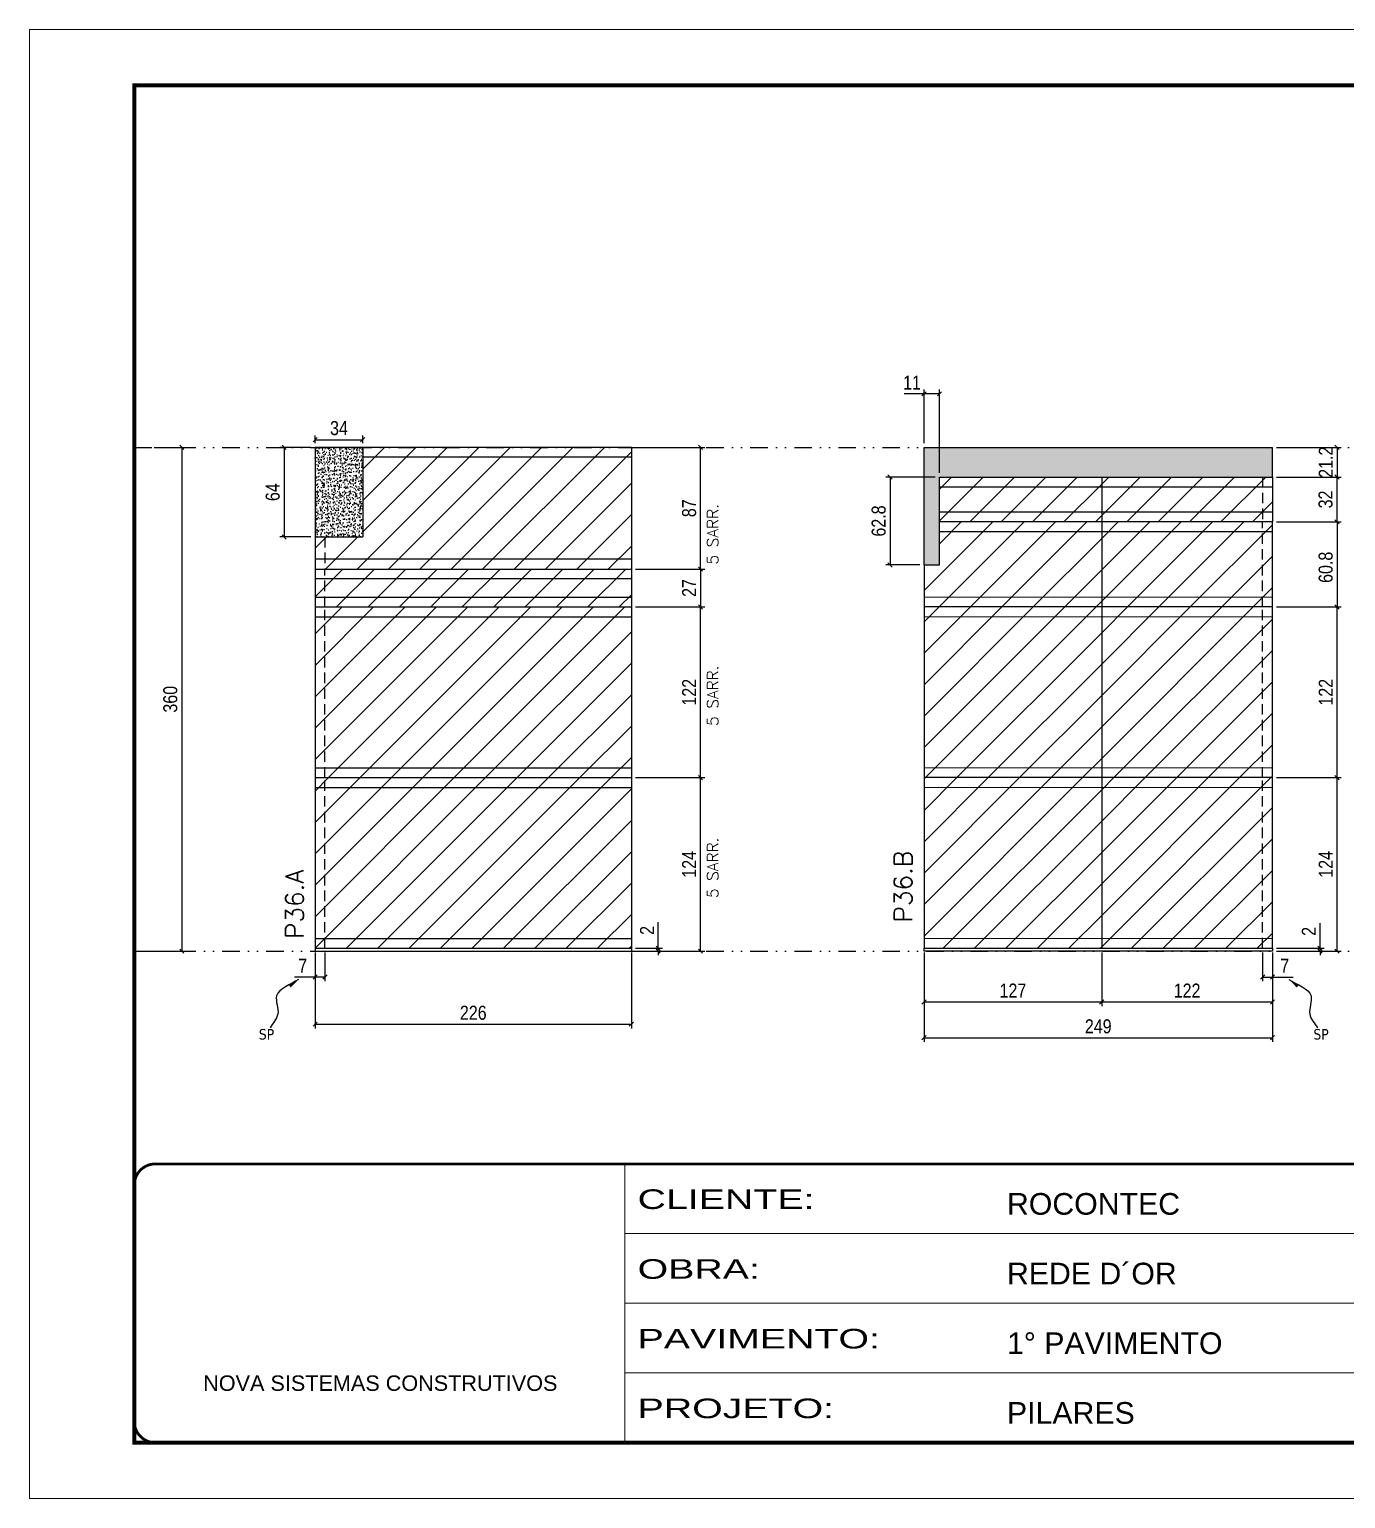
# Model space of a CAD drawing. Extents: x 2949 to 9203, y -16089 to 12527.
# Drawn here: x 6133 to 7073, y -11495 to -10445 of the extents above; entities that cross this region are included whole.
import ezdxf

# ---------------------------------------------------------------- set-up
doc = ezdxf.new("R2010")
doc.units = 0
for name, pattern in [('CONTINUO', [0]), ('DASHED', [0.75, 0.5, -0.25]), ('DIVIDE2', [0.625, 0.25, -0.125, 0, -0.125, 0, -0.125]), ('HIDDEN', [0.375, 0.25, -0.125])]:
    doc.linetypes.add(name, pattern=pattern)
for name, color, linetype in [('COTA', 241, 'Continuous'), ('Nível', 160, 'Continuous'), ('Painéis', 200, 'Continuous'), ('Romaneio', 10, 'Continuous'), ('SARR_2.2x7', 40, 'Continuous'), ('Sarrafo de Pressão', 42, 'HIDDEN'), ('texto', 7, 'Continuous')]:
    doc.layers.add(name, color=color, linetype=linetype)
for name, color, linetype, lineweight in [('Folhas', 255, 'Continuous', 9), ('Hachura', 251, 'Continuous', 9), ('Sarr 2.2x7', 40, 'Continuous', 9), ('SARRAFO DE PRESSAO', 251, 'DASHED', 9), ('Texto Seção', 7, 'Continuous', 15)]:
    doc.layers.add(name, color=color, linetype=linetype, lineweight=lineweight)
doc.styles.add('ARIAL', font='arial.ttf')
doc.styles.add('COTA TECNICA', font='techl___.ttf', dxfattribs={"height": 10})
doc.styles.add('COTA TECNICA-50', font='techl___.ttf', dxfattribs={"height": 10})
doc.styles.add('REGUA-120', font='ROMANS.shx', dxfattribs={"height": 15})
doc.styles.add('ROMANS', font='romans.shx')
doc.styles.get("Standard").update_dxf_attribs({"font": 'arial.ttf'})
doc.styles.add('Tecnologia', font='')
doc.styles.get('Tecnologia').set_extended_font_data('Forgotten Futurist')
doc.dimstyles.new('COTA PAINEL-50', dxfattribs={"dimtxt": 10, "dimasz": 3, "dimexe": 3, "dimexo": 3, "dimgap": 3, "dimtad": 1, "dimdec": 1, "dimzin": 12, "dimdsep": 46, "dimtxsty": 'COTA TECNICA-50', "dimblk1": 'OBLIQUE', "dimblk2": 'OBLIQUE', "dimsah": 1, "dimcen": 0.9, "dimclrd": 4, "dimclre": 4, "dimclrt": 240, "dimadec": 1, "dimazin": 3, "dimtfac": 1, "dimtdec": 1, "dimtmove": 0, "dimatfit": 3, "dimfxl": 1, "dimtolj": 1, "dimtzin": 12, "dimarcsym": 0})
doc.dimstyles.new('PAINEL', dxfattribs={"dimtxt": 10, "dimasz": 3, "dimexe": 3, "dimexo": 3, "dimgap": 3, "dimtad": 1, "dimdec": 1, "dimzin": 12, "dimdsep": 46, "dimtxsty": 'COTA TECNICA', "dimblk1": 'OBLIQUE', "dimblk2": 'OBLIQUE', "dimsah": 1, "dimcen": 0.9, "dimclrd": 4, "dimclre": 4, "dimclrt": 240, "dimadec": 1, "dimazin": 3, "dimtfac": 1, "dimtdec": 1, "dimtmove": 0, "dimatfit": 3, "dimfxl": 1, "dimtolj": 1, "dimtzin": 12, "dimarcsym": 0})
doc.dimstyles.get("Standard").update_dxf_attribs({"dimtxt": 0.18, "dimasz": 0.18, "dimexe": 0.18, "dimexo": 0.0625, "dimgap": 0.09, "dimtad": 0, "dimtih": 1, "dimtoh": 1, "dimdec": 4, "dimzin": 0, "dimdsep": 46, "dimtxsty": 'Standard', "dimcen": 0.09, "dimadec": 0, "dimazin": 0, "dimtfac": 1, "dimtdec": 4, "dimtofl": 0, "dimtmove": 0, "dimatfit": 3, "dimfxl": 1, "dimtolj": 1, "dimtzin": 0, "dimarcsym": 0})
pattern_1 = [(45, (-127659.178, -38793.522), (-11.2253202, 11.2253202), [])]

# ---------------------------------------------------------------- blocks, each defined once
blk = doc.blocks.new('9999999999')
at = {"color": 30, "linetype": 'CONTINUO'}
for p, q in [((98564.6, 34230.2), (98564.6, 34429.4)), ((98564.6, 34379.6), (99584, 34379.6)), ((98564.6, 34329.8), (99488, 34329.8)), ((98564.6, 34280), (99488, 34280))]:
    blk.add_line(p, q, dxfattribs=at)
at = {"color": 30, "linetype": 'CONTINUO', "const_width": 2}
blk.add_lwpolyline([(99584, 34230.2), (99584, 34414.4, 0.414214), (99569, 34429.4), (98229, 34429.4, 0.414214), (98214, 34414.4), (98214, 34245.2, 0.414214), (98229, 34230.2), (99584, 34230.2)], format="xyb", dxfattribs=at)
at = {"layer": 'Folhas'}
blk.add_lwpolyline([(98139, 34190.2), (99624, 34190.2), (99624, 35240.2), (98139, 35240.2)], close=True, dxfattribs=at)
at = {"layer": 'Folhas', "color": 30, "const_width": 3}
blk.add_lwpolyline([(98214, 34230.2), (99584, 34230.2), (99584, 35200.2), (98214, 35200.2)], close=True, dxfattribs=at)
at = {"color": 7, "linetype": 'Continuous', "ltscale": 5, "style": 'ARIAL'}
for s, height, p in [('ROCONTEC', 15.48, (98837.7, 34393.1)), ('REDE D´OR', 15.48, (98837.7, 34343.3)), ('1° PAVIMENTO', 15.483, (98837.7, 34293.5)), ('NOVA SISTEMAS CONSTRUTIVOS', 11.059, (98263.2, 34267.2)), ('PILARES', 15.48, (98837.7, 34243.7))]:
    blk.add_text(s, height=height, dxfattribs=at).set_placement(p)
at = {"layer": 'Folhas', "color": 7, "style": 'Tecnologia', "width": 1.5}
for s, p in [('CLIENTE:', (98573.7, 34397.2)), ('OBRA:', (98573.7, 34347.3)), ('PAVIMENTO:', (98573.7, 34297.5)), ('PROJETO:', (98573.7, 34247.7))]:
    blk.add_text(s, height=14, dxfattribs=at).set_placement(p)
blk = doc.blocks.new('_Oblique')
at = {"color": 0, "linetype": 'ByBlock', "lineweight": -2}
blk.add_line((-0.5, -0.5), (0.5, 0.5), dxfattribs=at)
blk = doc.blocks.new('*D2984')
at = {"layer": 'COTA', "color": 4, "linetype": 'ByBlock', "lineweight": -2, "transparency": 16777216}
for p, q in [((6221.8, -10743.5), (6244.5, -10743.5)), ((6241.5, -10743.5), (6241.5, -11103.5)), ((6210.5, -11103.5), (6244.5, -11103.5))]:
    blk.add_line(p, q, dxfattribs=at)
at = {"layer": 'Defpoints', "color": 0, "linetype": 'ByBlock', "transparency": 16777216}
for p in [(6218.8, -10743.5), (6207.5, -11103.5), (6241.5, -11103.5)]:
    blk.add_point(p, dxfattribs=at)
at = {"layer": 'COTA', "color": 4, "linetype": 'ByBlock', "lineweight": -2, "transparency": 16777216, "xscale": 3, "yscale": 3, "zscale": 3}
for p, rotation in [((6241.5, -10743.5), 90), ((6241.5, -11103.5), 270)]:
    blk.add_blockref('_Oblique', p, dxfattribs=dict(at, rotation=rotation))
at = {"layer": 'COTA', "color": 240, "linetype": 'ByBlock', "transparency": 16777216, "insert": (6233.3, -10923.5), "char_height": 10, "attachment_point": 5, "rotation": 90, "style": 'COTA TECNICA'}
blk.add_mtext('\\A1;360', dxfattribs=at)
blk = doc.blocks.new('*D2933')
at = {"layer": 'COTA', "color": 4, "lineweight": -2, "transparency": 16777216}
for p, q in [((6336.8, -11104.5), (6336.8, -11158.7)), ((6562.8, -11104.5), (6562.8, -11158.7)), ((6336.8, -11155.7), (6562.8, -11155.7))]:
    blk.add_line(p, q, dxfattribs=at)
at = {"layer": 'Defpoints', "color": 0, "transparency": 16777216}
for p in [(6336.8, -11101.5), (6562.8, -11101.5), (6562.8, -11155.7)]:
    blk.add_point(p, dxfattribs=at)
at = {"layer": 'COTA', "color": 4, "lineweight": -2, "transparency": 16777216, "xscale": 3, "yscale": 3, "zscale": 3, "rotation": 180}
blk.add_blockref('_Oblique', (6336.8, -11155.7), dxfattribs=at)
at = {"layer": 'COTA', "color": 4, "lineweight": -2, "transparency": 16777216, "xscale": 3, "yscale": 3, "zscale": 3}
blk.add_blockref('_Oblique', (6562.8, -11155.7), dxfattribs=at)
at = {"layer": 'COTA', "color": 240, "transparency": 16777216, "insert": (6449.8, -11147.6), "char_height": 10, "attachment_point": 5, "style": 'COTA TECNICA'}
blk.add_mtext('\\A1;226', dxfattribs=at)
blk = doc.blocks.new('*D2934')
at = {"layer": 'COTA', "color": 4, "lineweight": -2, "transparency": 16777216}
for p, q in [((6336.8, -11106.5), (6336.8, -11125)), ((6343.8, -11104.5), (6343.8, -11125)), ((6336.8, -11122), (6322.1, -11122)), ((6343.8, -11122), (6336.8, -11122))]:
    blk.add_line(p, q, dxfattribs=at)
at = {"layer": 'Defpoints', "color": 0, "transparency": 16777216}
for p in [(6336.8, -11103.5), (6343.8, -11101.5), (6336.8, -11122)]:
    blk.add_point(p, dxfattribs=at)
at = {"layer": 'COTA', "color": 4, "lineweight": -2, "transparency": 16777216, "xscale": 3, "yscale": 3, "zscale": 3, "rotation": 180}
blk.add_blockref('_Oblique', (6336.8, -11122), dxfattribs=at)
at = {"layer": 'COTA', "color": 4, "lineweight": -2, "transparency": 16777216, "xscale": 3, "yscale": 3, "zscale": 3}
blk.add_blockref('_Oblique', (6343.8, -11122), dxfattribs=at)
at = {"layer": 'COTA', "color": 240, "transparency": 16777216, "insert": (6327.9, -11113.9), "char_height": 10, "attachment_point": 5, "style": 'COTA TECNICA-50'}
blk.add_mtext('\\A1;7', dxfattribs=at)
blk = doc.blocks.new('*D2903')
at = {"layer": 'Defpoints', "color": 0, "linetype": 'ByBlock', "transparency": 16777216}
for p in [(6562.8, -10979.5), (6612.2, -10979.5), (6562.8, -11103.5)]:
    blk.add_point(p, dxfattribs=at)
at = {"layer": 'Romaneio', "color": 4, "linetype": 'ByBlock', "lineweight": -2, "transparency": 16777216}
for p, q in [((6565.8, -10979.5), (6615.2, -10979.5)), ((6612.2, -11103.5), (6612.2, -10979.5)), ((6565.8, -11103.5), (6615.2, -11103.5))]:
    blk.add_line(p, q, dxfattribs=at)
at = {"layer": 'Romaneio', "color": 4, "linetype": 'ByBlock', "lineweight": -2, "transparency": 16777216, "xscale": 3, "yscale": 3, "zscale": 3}
for p, rotation in [((6612.2, -10979.5), 90), ((6612.2, -11103.5), 270)]:
    blk.add_blockref('_Oblique', p, dxfattribs=dict(at, rotation=rotation))
at = {"layer": 'Romaneio', "color": 240, "linetype": 'ByBlock', "transparency": 16777216, "insert": (6604.1, -11041.5), "char_height": 10, "attachment_point": 5, "rotation": 90, "style": 'COTA TECNICA'}
blk.add_mtext('\\A1;124', dxfattribs=at)
blk = doc.blocks.new('*D2904')
at = {"layer": 'COTA', "color": 4, "lineweight": -2, "transparency": 16777216}
for p, q in [((6582, -11101.5), (6582, -11082.7)), ((6565.8, -11101.5), (6585, -11101.5)), ((6565.8, -11103.5), (6585, -11103.5)), ((6582, -11103.5), (6582, -11101.5)), ((6582, -11103.5), (6582, -11106.5))]:
    blk.add_line(p, q, dxfattribs=at)
at = {"layer": 'Defpoints', "color": 0, "transparency": 16777216}
for p in [(6562.8, -11101.5), (6562.8, -11103.5), (6582, -11103.5)]:
    blk.add_point(p, dxfattribs=at)
at = {"layer": 'COTA', "color": 4, "lineweight": -2, "transparency": 16777216, "xscale": 3, "yscale": 3, "zscale": 3}
for p, rotation in [((6582, -11101.5), 270), ((6582, -11103.5), 90)]:
    blk.add_blockref('_Oblique', p, dxfattribs=dict(at, rotation=rotation))
at = {"layer": 'COTA', "color": 240, "transparency": 16777216, "insert": (6574, -11088.7), "char_height": 10, "attachment_point": 5, "rotation": 90, "style": 'COTA TECNICA-50'}
blk.add_mtext('\\A1;2', dxfattribs=at)
blk = doc.blocks.new('*D2905')
at = {"layer": 'COTA', "color": 4, "linetype": 'ByBlock', "lineweight": -2, "transparency": 16777216}
for p, q in [((6565.8, -10830.5), (6615.2, -10830.5)), ((6612.2, -10830.5), (6612.2, -10857.5)), ((6565.8, -10857.5), (6615.2, -10857.5))]:
    blk.add_line(p, q, dxfattribs=at)
at = {"layer": 'Defpoints', "color": 0, "linetype": 'ByBlock', "transparency": 16777216}
for p in [(6562.8, -10830.5), (6562.8, -10857.5), (6612.2, -10857.5)]:
    blk.add_point(p, dxfattribs=at)
at = {"layer": 'COTA', "color": 4, "linetype": 'ByBlock', "lineweight": -2, "transparency": 16777216, "xscale": 3, "yscale": 3, "zscale": 3}
for p, rotation in [((6612.2, -10830.5), 90), ((6612.2, -10857.5), 270)]:
    blk.add_blockref('_Oblique', p, dxfattribs=dict(at, rotation=rotation))
at = {"layer": 'COTA', "color": 240, "linetype": 'ByBlock', "transparency": 16777216, "insert": (6604.1, -10844), "char_height": 10, "attachment_point": 5, "rotation": 90, "style": 'COTA TECNICA'}
blk.add_mtext('\\A1;27', dxfattribs=at)
blk = doc.blocks.new('*D2959')
at = {"layer": 'COTA', "color": 4, "linetype": 'ByBlock', "lineweight": -2, "transparency": 16777216}
for p, q in [((6333.8, -10743.5), (6311.6, -10743.5)), ((6314.6, -10743.5), (6314.6, -10807.5)), ((6333.8, -10807.5), (6311.6, -10807.5))]:
    blk.add_line(p, q, dxfattribs=at)
at = {"layer": 'Defpoints', "color": 0, "linetype": 'ByBlock', "transparency": 16777216}
for p in [(6336.8, -10743.5), (6314.6, -10807.5), (6336.8, -10807.5)]:
    blk.add_point(p, dxfattribs=at)
at = {"layer": 'COTA', "color": 4, "linetype": 'ByBlock', "lineweight": -2, "transparency": 16777216, "xscale": 3, "yscale": 3, "zscale": 3}
for p, rotation in [((6314.6, -10743.5), 90), ((6314.6, -10807.5), 270)]:
    blk.add_blockref('_Oblique', p, dxfattribs=dict(at, rotation=rotation))
at = {"layer": 'COTA', "color": 240, "linetype": 'ByBlock', "transparency": 16777216, "insert": (6306.5, -10775.5), "char_height": 10, "attachment_point": 5, "rotation": 90, "style": 'COTA TECNICA'}
blk.add_mtext('\\A1;64', dxfattribs=at)
blk = doc.blocks.new('*D2906')
at = {"layer": 'COTA', "color": 4, "lineweight": -2, "transparency": 16777216}
for p, q in [((6772, -11104.5), (6772, -11168.4)), ((7021, -11104.5), (7021, -11168.4)), ((6772, -11165.4), (7021, -11165.4))]:
    blk.add_line(p, q, dxfattribs=at)
at = {"layer": 'Defpoints', "color": 0, "transparency": 16777216}
for p in [(6772, -11101.5), (7021, -11101.5), (7021, -11165.4)]:
    blk.add_point(p, dxfattribs=at)
at = {"layer": 'COTA', "color": 4, "lineweight": -2, "transparency": 16777216, "xscale": 3, "yscale": 3, "zscale": 3, "rotation": 180}
blk.add_blockref('_Oblique', (6772, -11165.4), dxfattribs=at)
at = {"layer": 'COTA', "color": 4, "lineweight": -2, "transparency": 16777216, "xscale": 3, "yscale": 3, "zscale": 3}
blk.add_blockref('_Oblique', (7021, -11165.4), dxfattribs=at)
at = {"layer": 'COTA', "color": 240, "transparency": 16777216, "insert": (6896.5, -11157.3), "char_height": 10, "attachment_point": 5, "style": 'COTA TECNICA'}
blk.add_mtext('\\A1;249', dxfattribs=at)
blk = doc.blocks.new('*D2907')
at = {"layer": 'COTA', "color": 4, "lineweight": -2, "transparency": 16777216}
for p, q in [((7014, -11104.5), (7014, -11125)), ((7021, -11106.5), (7021, -11125)), ((7014, -11122), (7021, -11122)), ((7021, -11122), (7035.7, -11122))]:
    blk.add_line(p, q, dxfattribs=at)
at = {"layer": 'Defpoints', "color": 0, "transparency": 16777216}
for p in [(7014, -11101.5), (7021, -11103.5), (7021, -11122)]:
    blk.add_point(p, dxfattribs=at)
at = {"layer": 'COTA', "color": 4, "lineweight": -2, "transparency": 16777216, "xscale": 3, "yscale": 3, "zscale": 3, "rotation": 180}
blk.add_blockref('_Oblique', (7014, -11122), dxfattribs=at)
at = {"layer": 'COTA', "color": 4, "lineweight": -2, "transparency": 16777216, "xscale": 3, "yscale": 3, "zscale": 3}
blk.add_blockref('_Oblique', (7021, -11122), dxfattribs=at)
at = {"layer": 'COTA', "color": 240, "transparency": 16777216, "insert": (7029.8, -11113.9), "char_height": 10, "attachment_point": 5, "style": 'COTA TECNICA-50'}
blk.add_mtext('\\A1;7', dxfattribs=at)
blk = doc.blocks.new('*D2908')
at = {"layer": 'COTA', "color": 4, "lineweight": -2, "transparency": 16777216}
for p, q in [((7024, -10979.5), (7070.2, -10979.5)), ((7067.2, -11103.5), (7067.2, -10979.5)), ((7024, -11103.5), (7070.2, -11103.5))]:
    blk.add_line(p, q, dxfattribs=at)
at = {"layer": 'Defpoints', "color": 0, "transparency": 16777216}
for p in [(7021, -10979.5), (7067.2, -10979.5), (7021, -11103.5)]:
    blk.add_point(p, dxfattribs=at)
at = {"layer": 'COTA', "color": 4, "lineweight": -2, "transparency": 16777216, "xscale": 3, "yscale": 3, "zscale": 3}
for p, rotation in [((7067.2, -10979.5), 90), ((7067.2, -11103.5), 270)]:
    blk.add_blockref('_Oblique', p, dxfattribs=dict(at, rotation=rotation))
at = {"layer": 'COTA', "color": 240, "transparency": 16777216, "insert": (7059.1, -11041.5), "char_height": 10, "attachment_point": 5, "rotation": 90, "style": 'COTA TECNICA-50'}
blk.add_mtext('\\A1;124', dxfattribs=at)
blk = doc.blocks.new('*D2909')
at = {"layer": 'COTA', "color": 4, "lineweight": -2, "transparency": 16777216}
for p, q in [((7055, -11101.5), (7055, -11083.4)), ((7024, -11101.5), (7058, -11101.5)), ((7024, -11103.5), (7058, -11103.5)), ((7055, -11103.5), (7055, -11101.5)), ((7055, -11103.5), (7055, -11106.5))]:
    blk.add_line(p, q, dxfattribs=at)
at = {"layer": 'Defpoints', "color": 0, "transparency": 16777216}
for p in [(7021, -11101.5), (7021, -11103.5), (7055, -11103.5)]:
    blk.add_point(p, dxfattribs=at)
at = {"layer": 'COTA', "color": 4, "lineweight": -2, "transparency": 16777216, "xscale": 3, "yscale": 3, "zscale": 3}
for p, rotation in [((7055, -11101.5), 270), ((7055, -11103.5), 90)]:
    blk.add_blockref('_Oblique', p, dxfattribs=dict(at, rotation=rotation))
at = {"layer": 'COTA', "color": 240, "transparency": 16777216, "insert": (7047, -11089.4), "char_height": 10, "attachment_point": 5, "rotation": 90, "style": 'COTA TECNICA-50'}
blk.add_mtext('\\A1;2', dxfattribs=at)
blk = doc.blocks.new('*D2910')
at = {"layer": 'COTA', "color": 4, "linetype": 'ByBlock', "lineweight": -2, "transparency": 16777216}
for p, q in [((7024, -10796.7), (7070.2, -10796.7)), ((7067.2, -10796.7), (7067.2, -10857.5)), ((7024, -10857.5), (7070.2, -10857.5))]:
    blk.add_line(p, q, dxfattribs=at)
at = {"layer": 'Defpoints', "color": 0, "linetype": 'ByBlock', "transparency": 16777216}
for p in [(7021, -10796.7), (7021, -10857.5), (7067.2, -10857.5)]:
    blk.add_point(p, dxfattribs=at)
at = {"layer": 'COTA', "color": 4, "linetype": 'ByBlock', "lineweight": -2, "transparency": 16777216, "xscale": 3, "yscale": 3, "zscale": 3}
for p, rotation in [((7067.2, -10796.7), 90), ((7067.2, -10857.5), 270)]:
    blk.add_blockref('_Oblique', p, dxfattribs=dict(at, rotation=rotation))
at = {"layer": 'COTA', "color": 240, "linetype": 'ByBlock', "transparency": 16777216, "insert": (7059.1, -10829.2), "char_height": 10, "attachment_point": 5, "rotation": 90, "style": 'COTA TECNICA'}
blk.add_mtext('\\A1;60.8', dxfattribs=at)
blk = doc.blocks.new('*D2911')
at = {"layer": 'COTA', "color": 4, "linetype": 'ByBlock', "lineweight": -2, "transparency": 16777216}
for p, q in [((7024, -10857.5), (7070.2, -10857.5)), ((7067.2, -10979.5), (7067.2, -10857.5)), ((7024, -10979.5), (7070.2, -10979.5))]:
    blk.add_line(p, q, dxfattribs=at)
at = {"layer": 'Defpoints', "color": 0, "linetype": 'ByBlock', "transparency": 16777216}
for p in [(7021, -10857.5), (7067.2, -10857.5), (7021, -10979.5)]:
    blk.add_point(p, dxfattribs=at)
at = {"layer": 'COTA', "color": 4, "linetype": 'ByBlock', "lineweight": -2, "transparency": 16777216, "xscale": 3, "yscale": 3, "zscale": 3}
for p, rotation in [((7067.2, -10857.5), 90), ((7067.2, -10979.5), 270)]:
    blk.add_blockref('_Oblique', p, dxfattribs=dict(at, rotation=rotation))
at = {"layer": 'COTA', "color": 240, "linetype": 'ByBlock', "transparency": 16777216, "insert": (7059.1, -10918.5), "char_height": 10, "attachment_point": 5, "rotation": 90, "style": 'COTA TECNICA'}
blk.add_mtext('\\A1;122', dxfattribs=at)
blk = doc.blocks.new('*D2960')
at = {"layer": 'COTA', "color": 4, "linetype": 'ByBlock', "lineweight": -2, "transparency": 16777216}
for p, q in [((6772, -11104.5), (6772, -11142.8)), ((6899, -11104.5), (6899, -11142.8)), ((6772, -11139.8), (6899, -11139.8))]:
    blk.add_line(p, q, dxfattribs=at)
at = {"layer": 'Defpoints', "color": 0, "linetype": 'ByBlock', "transparency": 16777216}
for p in [(6772, -11101.5), (6899, -11101.5), (6899, -11139.8)]:
    blk.add_point(p, dxfattribs=at)
at = {"layer": 'COTA', "color": 4, "linetype": 'ByBlock', "lineweight": -2, "transparency": 16777216, "xscale": 3, "yscale": 3, "zscale": 3, "rotation": 180}
blk.add_blockref('_Oblique', (6772, -11139.8), dxfattribs=at)
at = {"layer": 'COTA', "color": 4, "linetype": 'ByBlock', "lineweight": -2, "transparency": 16777216, "xscale": 3, "yscale": 3, "zscale": 3}
blk.add_blockref('_Oblique', (6899, -11139.8), dxfattribs=at)
at = {"layer": 'COTA', "color": 240, "linetype": 'ByBlock', "transparency": 16777216, "insert": (6835.5, -11131.7), "char_height": 10, "attachment_point": 5, "style": 'COTA TECNICA'}
blk.add_mtext('\\A1;127', dxfattribs=at)
blk = doc.blocks.new('*D2961')
at = {"layer": 'COTA', "color": 4, "linetype": 'ByBlock', "lineweight": -2, "transparency": 16777216}
for p, q in [((6899, -11104.5), (6899, -11142.8)), ((7021, -11106.5), (7021, -11142.8)), ((6899, -11139.8), (7021, -11139.8))]:
    blk.add_line(p, q, dxfattribs=at)
at = {"layer": 'Defpoints', "color": 0, "linetype": 'ByBlock', "transparency": 16777216}
for p in [(6899, -11101.5), (7021, -11103.5), (7021, -11139.8)]:
    blk.add_point(p, dxfattribs=at)
at = {"layer": 'COTA', "color": 4, "linetype": 'ByBlock', "lineweight": -2, "transparency": 16777216, "xscale": 3, "yscale": 3, "zscale": 3, "rotation": 180}
blk.add_blockref('_Oblique', (6899, -11139.8), dxfattribs=at)
at = {"layer": 'COTA', "color": 4, "linetype": 'ByBlock', "lineweight": -2, "transparency": 16777216, "xscale": 3, "yscale": 3, "zscale": 3}
blk.add_blockref('_Oblique', (7021, -11139.8), dxfattribs=at)
at = {"layer": 'COTA', "color": 240, "linetype": 'ByBlock', "transparency": 16777216, "insert": (6960, -11131.7), "char_height": 10, "attachment_point": 5, "style": 'COTA TECNICA'}
blk.add_mtext('\\A1;122', dxfattribs=at)
blk = doc.blocks.new('*D2964')
at = {"layer": 'COTA', "color": 4, "linetype": 'ByBlock', "lineweight": -2, "transparency": 16777216}
for p, q in [((6565.8, -10857.5), (6615.2, -10857.5)), ((6612.2, -10979.5), (6612.2, -10857.5)), ((6565.8, -10979.5), (6615.2, -10979.5))]:
    blk.add_line(p, q, dxfattribs=at)
at = {"layer": 'Defpoints', "color": 0, "linetype": 'ByBlock', "transparency": 16777216}
for p in [(6562.8, -10857.5), (6612.2, -10857.5), (6562.8, -10979.5)]:
    blk.add_point(p, dxfattribs=at)
at = {"layer": 'COTA', "color": 4, "linetype": 'ByBlock', "lineweight": -2, "transparency": 16777216, "xscale": 3, "yscale": 3, "zscale": 3}
for p, rotation in [((6612.2, -10857.5), 90), ((6612.2, -10979.5), 270)]:
    blk.add_blockref('_Oblique', p, dxfattribs=dict(at, rotation=rotation))
at = {"layer": 'COTA', "color": 240, "linetype": 'ByBlock', "transparency": 16777216, "insert": (6604.1, -10918.5), "char_height": 10, "attachment_point": 5, "rotation": 90, "style": 'COTA TECNICA'}
blk.add_mtext('\\A1;122', dxfattribs=at)
blk = doc.blocks.new('*D3002')
at = {"layer": 'COTA', "color": 4, "linetype": 'ByBlock', "lineweight": -2, "transparency": 16777216}
for p, q in [((6565.8, -10743.5), (6615.2, -10743.5)), ((6612.2, -10830.5), (6612.2, -10743.5)), ((6565.8, -10830.5), (6615.2, -10830.5))]:
    blk.add_line(p, q, dxfattribs=at)
at = {"layer": 'Defpoints', "color": 0, "linetype": 'ByBlock', "transparency": 16777216}
for p in [(6562.8, -10743.5), (6612.2, -10743.5), (6562.8, -10830.5)]:
    blk.add_point(p, dxfattribs=at)
at = {"layer": 'COTA', "color": 4, "linetype": 'ByBlock', "lineweight": -2, "transparency": 16777216, "xscale": 3, "yscale": 3, "zscale": 3}
for p, rotation in [((6612.2, -10743.5), 90), ((6612.2, -10830.5), 270)]:
    blk.add_blockref('_Oblique', p, dxfattribs=dict(at, rotation=rotation))
at = {"layer": 'COTA', "color": 240, "linetype": 'ByBlock', "transparency": 16777216, "insert": (6604.1, -10787), "char_height": 10, "attachment_point": 5, "rotation": 90, "style": 'COTA TECNICA'}
blk.add_mtext('\\A1;87', dxfattribs=at)
blk = doc.blocks.new('*D3003')
at = {"layer": 'COTA', "color": 4, "linetype": 'ByBlock', "lineweight": -2, "transparency": 16777216}
for p, q in [((7024, -10743.5), (7070.2, -10743.5)), ((7067.2, -10743.5), (7067.2, -10764.7)), ((7024, -10764.7), (7070.2, -10764.7))]:
    blk.add_line(p, q, dxfattribs=at)
at = {"layer": 'Defpoints', "color": 0, "linetype": 'ByBlock', "transparency": 16777216}
for p in [(7021, -10743.5), (7021, -10764.7), (7067.2, -10764.7)]:
    blk.add_point(p, dxfattribs=at)
at = {"layer": 'COTA', "color": 4, "linetype": 'ByBlock', "lineweight": -2, "transparency": 16777216, "xscale": 3, "yscale": 3, "zscale": 3}
for p, rotation in [((7067.2, -10743.5), 90), ((7067.2, -10764.7), 270)]:
    blk.add_blockref('_Oblique', p, dxfattribs=dict(at, rotation=rotation))
at = {"layer": 'COTA', "color": 240, "linetype": 'ByBlock', "transparency": 16777216, "insert": (7059.1, -10754.1), "char_height": 10, "attachment_point": 5, "rotation": 90, "style": 'COTA TECNICA'}
blk.add_mtext('\\A1;21.2', dxfattribs=at)
blk = doc.blocks.new('*D2957')
at = {"layer": 'COTA', "color": 4, "linetype": 'ByBlock', "lineweight": -2, "transparency": 16777216}
for p, q in [((6336.8, -10740.5), (6336.8, -10735)), ((6336.8, -10738), (6370.8, -10738)), ((6370.8, -10740.5), (6370.8, -10735))]:
    blk.add_line(p, q, dxfattribs=at)
at = {"layer": 'Defpoints', "color": 0, "linetype": 'ByBlock', "transparency": 16777216}
for p in [(6370.8, -10738), (6336.8, -10743.5), (6370.8, -10743.5)]:
    blk.add_point(p, dxfattribs=at)
at = {"layer": 'COTA', "color": 4, "linetype": 'ByBlock', "lineweight": -2, "transparency": 16777216, "xscale": 3, "yscale": 3, "zscale": 3, "rotation": 180}
blk.add_blockref('_Oblique', (6336.8, -10738), dxfattribs=at)
at = {"layer": 'COTA', "color": 4, "linetype": 'ByBlock', "lineweight": -2, "transparency": 16777216, "xscale": 3, "yscale": 3, "zscale": 3}
blk.add_blockref('_Oblique', (6370.8, -10738), dxfattribs=at)
at = {"layer": 'COTA', "color": 240, "linetype": 'ByBlock', "transparency": 16777216, "insert": (6353.8, -10729.8), "char_height": 10, "attachment_point": 5, "style": 'COTA TECNICA'}
blk.add_mtext('\\A1;34', dxfattribs=at)
blk = doc.blocks.new('*D3008')
at = {"layer": 'COTA', "color": 4, "lineweight": -2, "transparency": 16777216}
for p, q in [((7024, -10764.7), (7070.2, -10764.7)), ((7067.2, -10796.7), (7067.2, -10764.7)), ((7024, -10796.7), (7070.2, -10796.7))]:
    blk.add_line(p, q, dxfattribs=at)
at = {"layer": 'Defpoints', "color": 0, "transparency": 16777216}
for p in [(7021, -10764.7), (7067.2, -10764.7), (7021, -10796.7)]:
    blk.add_point(p, dxfattribs=at)
at = {"layer": 'COTA', "color": 4, "lineweight": -2, "transparency": 16777216, "xscale": 3, "yscale": 3, "zscale": 3}
for p, rotation in [((7067.2, -10764.7), 90), ((7067.2, -10796.7), 270)]:
    blk.add_blockref('_Oblique', p, dxfattribs=dict(at, rotation=rotation))
at = {"layer": 'COTA', "color": 240, "transparency": 16777216, "insert": (7059, -10780.7), "char_height": 10, "attachment_point": 5, "rotation": 90, "style": 'COTA TECNICA'}
blk.add_mtext('\\A1;32', dxfattribs=at)
blk = doc.blocks.new('*D3014')
at = {"layer": 'COTA', "color": 4, "lineweight": -2, "transparency": 16777216}
for p, q in [((6772, -10705.2), (6757.9, -10705.2)), ((6772, -10740.5), (6772, -10702.2)), ((6783, -10705.2), (6772, -10705.2)), ((6783, -10761.7), (6783, -10702.2))]:
    blk.add_line(p, q, dxfattribs=at)
at = {"layer": 'Defpoints', "color": 0, "transparency": 16777216}
for p in [(6772, -10705.2), (6772, -10743.5), (6783, -10764.7)]:
    blk.add_point(p, dxfattribs=at)
at = {"layer": 'COTA', "color": 4, "lineweight": -2, "transparency": 16777216, "xscale": 3, "yscale": 3, "zscale": 3, "rotation": 180}
blk.add_blockref('_Oblique', (6772, -10705.2), dxfattribs=at)
at = {"layer": 'COTA', "color": 4, "lineweight": -2, "transparency": 16777216, "xscale": 3, "yscale": 3, "zscale": 3}
blk.add_blockref('_Oblique', (6783, -10705.2), dxfattribs=at)
at = {"layer": 'COTA', "color": 240, "transparency": 16777216, "insert": (6763.4, -10697.2), "char_height": 10, "attachment_point": 5, "style": 'COTA TECNICA-50'}
blk.add_mtext('\\A1;11', dxfattribs=at)
blk = doc.blocks.new('*D3015')
at = {"layer": 'COTA', "color": 4, "lineweight": -2, "transparency": 16777216}
for p, q in [((6780, -10764.7), (6744.7, -10764.7)), ((6747.7, -10764.7), (6747.7, -10827.5)), ((6769, -10827.5), (6744.7, -10827.5))]:
    blk.add_line(p, q, dxfattribs=at)
at = {"layer": 'Defpoints', "color": 0, "transparency": 16777216}
for p in [(6783, -10764.7), (6747.7, -10827.5), (6772, -10827.5)]:
    blk.add_point(p, dxfattribs=at)
at = {"layer": 'COTA', "color": 4, "lineweight": -2, "transparency": 16777216, "xscale": 3, "yscale": 3, "zscale": 3}
for p, rotation in [((6747.7, -10764.7), 90), ((6747.7, -10827.5), 270)]:
    blk.add_blockref('_Oblique', p, dxfattribs=dict(at, rotation=rotation))
at = {"layer": 'COTA', "color": 240, "transparency": 16777216, "insert": (6739.6, -10796.1), "char_height": 10, "attachment_point": 5, "rotation": 90, "style": 'COTA TECNICA-50'}
blk.add_mtext('\\A1;62.8', dxfattribs=at)

msp = doc.modelspace()

# ---------------------------------------------------------------- hatches: boundary and pattern name
at = {"layer": 'COTA', "linetype": 'ByBlock'}
h = msp.add_hatch(dxfattribs=at)
h.set_pattern_fill('AR-CONC', color=256, scale=0.03)
h.set_pattern_definition([(50, (-126087.678, -41072.6722), (5.46554007, -0.47817257), [0.5715, -6.2865]), (355, (-126087.678, -41072.672), (-1.05730264, 5.73170536), [0.4572, -5.02921753]), (100.4514447, (-126087.2227, -41072.712), (4.40823741, 5.25353256), [0.48570026, -5.34270734]), (46.1842, (-126087.678, -41071.148), (8.13237123, -1.26126984), [0.85725, -9.42975]), (96.6355576, (-126087.0004, -41071.253), (7.122124, 7.42278374), [0.7285507, -8.01406824]), (351.184151, (-126087.678, -41071.148), (7.122124, 7.42278374), [0.685799, -7.54379196]), (21, (-126086.916, -41071.5292), (4.54843174, -3.06795595), [0.5715, -6.2865]), (326, (-126086.916, -41071.529), (1.85406085, 5.52563898), [0.4572, -5.0292]), (71.451445, (-126086.537, -41071.785), (6.40249258, 2.45768307), [0.48570026, -5.34269813]), (37.5, (-126087.6781, -41072.6722), (0.092658098, 2.536651166), [0, -4.96824, 0, -5.1054, 0, -5.04825]), (7.5, (-126087.678, -41072.6722), (2.004589875, 3.005417245), [0, -2.91084, 0, -4.85394, 0, -1.92405]), (327.5, (-126089.3774, -41072.6722), (4.067717855, -0.17186232), [0, -1.905, 0, -5.9436, 0, -7.8867]), (317.5, (-126090.1394, -41072.6722), (4.44387544, 0.76279473), [0, -2.4765, 0, -3.94716, 0, -5.6007])])
h.paths.add_polyline_path([(6336.79, -10807.48), (6370.79, -10807.48), (6370.79, -10743.48), (6336.79, -10743.48)])
h = msp.add_hatch(dxfattribs=at)
h.set_pattern_fill('AR-CONC', color=256, scale=0.03)
h.paths.add_polyline_path([(7020.97, -10743.48), (6771.97, -10743.48), (6771.97, -10827.48), (6782.97, -10827.48), (6782.97, -10764.68), (7020.97, -10764.68)])
at = {"layer": 'Hachura'}
h = msp.add_hatch(dxfattribs=at)
h.set_pattern_fill('ANSI31', color=256, scale=5)
h.paths.add_polyline_path([(6562.79, -10743.48), (6370.79, -10743.48), (6370.79, -10807.48), (6336.79, -10807.48), (6336.79, -10830.48), (6562.79, -10830.48)])
h = msp.add_hatch(dxfattribs=at)
h.set_pattern_fill('ANSI31', color=256, scale=5)
h.paths.add_polyline_path([(6782.97, -10764.68), (6782.97, -10796.68), (6898.97, -10796.68), (6898.97, -10764.68)])
h = msp.add_hatch(dxfattribs=at)
h.set_pattern_fill('ANSI31', color=256, scale=5)
h.paths.add_polyline_path([(7020.97, -10796.68), (7020.97, -10764.68), (6898.97, -10764.68), (6898.97, -10796.68)])
at = {"layer": 'Hachura', "linetype": 'ByBlock'}
h = msp.add_hatch(dxfattribs=at)
h.set_pattern_fill('ANSI31', color=256, scale=5)
h.set_pattern_definition(pattern_1)
h.paths.add_polyline_path([(6782.97, -10796.68), (6782.97, -10827.48), (6771.97, -10827.48), (6771.97, -10857.48), (6898.97, -10857.48), (6898.97, -10796.68)])
h = msp.add_hatch(dxfattribs=at)
h.set_pattern_fill('ANSI31', color=256, scale=5)
h.set_pattern_definition(pattern_1)
h.paths.add_polyline_path([(7020.97, -10857.48), (7020.97, -10796.68), (6898.97, -10796.68), (6898.97, -10857.48)])
h = msp.add_hatch(dxfattribs=at)
h.set_pattern_fill('ANSI31', color=256, scale=5)
h.set_pattern_definition([(45, (-127659.178, -38789.522), (-11.2253202, 11.2253202), [])])
h.paths.add_polyline_path([(6336.79, -10830.48), (6336.79, -10857.48), (6562.79, -10857.48), (6562.79, -10830.48)])
h = msp.add_hatch(dxfattribs=at)
h.set_pattern_fill('ANSI31', color=256, scale=5)
h.set_pattern_definition(pattern_1)
h.paths.add_polyline_path([(6336.79, -10857.48), (6336.79, -10979.48), (6562.79, -10979.48), (6562.79, -10857.48)])
h = msp.add_hatch(dxfattribs=at)
h.set_pattern_fill('ANSI31', color=256, scale=5)
h.set_pattern_definition(pattern_1)
h.paths.add_polyline_path([(6771.97, -10857.48), (6771.97, -10979.48), (6898.97, -10979.48), (6898.97, -10857.48)])
h = msp.add_hatch(dxfattribs=at)
h.set_pattern_fill('ANSI31', color=256, scale=5)
h.set_pattern_definition(pattern_1)
h.paths.add_polyline_path([(6898.97, -10857.48), (6898.97, -10979.48), (7020.97, -10979.48), (7020.97, -10857.48)])
h = msp.add_hatch(dxfattribs=at)
h.set_pattern_fill('ANSI31', color=256, scale=5)
h.set_pattern_definition(pattern_1)
h.paths.add_polyline_path([(6562.79, -11101.48), (6562.79, -10979.48), (6336.79, -10979.48), (6336.79, -11101.48)])
h = msp.add_hatch(dxfattribs=at)
h.set_pattern_fill('ANSI31', color=256, scale=5)
h.set_pattern_definition(pattern_1)
h.paths.add_polyline_path([(6898.97, -10979.48), (6771.97, -10979.48), (6771.97, -11101.48), (6898.97, -11101.48)])
h = msp.add_hatch(dxfattribs=at)
h.set_pattern_fill('ANSI31', color=256, scale=5)
h.set_pattern_definition(pattern_1)
h.paths.add_polyline_path([(6898.97, -10979.48), (6898.97, -11101.48), (7020.97, -11101.48), (7020.97, -10979.48)])

# ---------------------------------------------------------------- linework, layer by layer
at = {"layer": 'COTA', "linetype": 'ByBlock'}
for p, q in [((6336.79, -10743.48), (6336.79, -10807.48)), ((6370.79, -10743.48), (6336.79, -10743.48)), ((6771.97, -10827.48), (6771.97, -10743.48)), ((6771.97, -10743.48), (7020.97, -10743.48)), ((7020.97, -10764.68), (7020.97, -10743.48))]:
    msp.add_line(p, q, dxfattribs=at)
at = {"layer": 'Nível', "color": 4, "linetype": 'DIVIDE2', "ltscale": 50}
for p, q in [((6207.53, -10743.48), (7561.82, -10743.48)), ((6207.53, -11103.48), (7561.82, -11103.48))]:
    msp.add_line(p, q, dxfattribs=at)
at = {"layer": 'Painéis', "linetype": 'ByBlock'}
for p, q in [((6370.79, -10743.48), (6370.79, -10807.48)), ((6562.79, -10743.48), (6370.79, -10743.48)), ((6562.79, -10743.48), (6562.79, -11103.48)), ((6336.79, -10830.48), (6336.79, -11103.48)), ((6336.79, -10857.48), (6562.79, -10857.48)), ((6336.79, -10979.48), (6562.79, -10979.48)), ((6336.79, -11101.48), (6562.79, -11101.48)), ((6336.79, -11103.48), (6562.79, -11103.48))]:
    msp.add_line(p, q, dxfattribs=at)
at = {"layer": 'Painéis'}
for p, q in [((6771.97, -10743.48), (6782.97, -10743.48)), ((6782.97, -10764.68), (7020.97, -10764.68)), ((6782.97, -10827.48), (6782.97, -10764.68)), ((6898.97, -10764.68), (6898.97, -11101.48)), ((7020.97, -10764.68), (7020.97, -10796.68)), ((7020.97, -10796.68), (6782.97, -10796.68)), ((7020.97, -11101.48), (7020.97, -10796.68)), ((6336.79, -10807.48), (6336.79, -10830.48)), ((6336.79, -10807.48), (6370.79, -10807.48)), ((7020.97, -10821.48), (7020.97, -10821.48)), ((6336.79, -10830.48), (6562.79, -10830.48)), ((6771.97, -10827.48), (6771.97, -11101.48)), ((6771.97, -10827.48), (6782.97, -10827.48)), ((7020.97, -10857.48), (6771.97, -10857.48)), ((7020.97, -10979.48), (6771.97, -10979.48)), ((6771.97, -11101.48), (7020.97, -11101.48))]:
    msp.add_line(p, q, dxfattribs=at)
msp.add_lwpolyline([(6771.97, -11101.48), (7020.97, -11101.48), (7020.97, -11103.48), (6771.97, -11103.48)], close=True, dxfattribs=at)
at = {"layer": 'Sarr 2.2x7'}
for p, q in [((7020.97, -10850.48), (6771.97, -10850.48)), ((7020.97, -10864.48), (6771.97, -10864.48)), ((7020.97, -10972.48), (6771.97, -10972.48)), ((7020.97, -10986.48), (6771.97, -10986.48)), ((7020.97, -11094.48), (6771.97, -11094.48)), ((7020.97, -11101.48), (6771.97, -11101.48))]:
    msp.add_line(p, q, dxfattribs=at)
at = {"layer": 'Sarr 2.2x7', "linetype": 'Continuous'}
for p, q in [((6771.97, -10979.48), (6771.97, -10972.48)), ((6771.97, -11101.48), (6771.97, -11094.48)), ((7020.97, -11101.48), (7020.97, -11094.48))]:
    msp.add_line(p, q, dxfattribs=at)
at = {"layer": 'SARR_2.2x7'}
for p, q in [((6562.79, -10750.48), (6370.79, -10750.48)), ((6782.97, -10771.68), (7020.97, -10771.68)), ((7020.97, -10789.68), (6782.97, -10789.68)), ((6782.97, -10803.68), (7020.97, -10803.68)), ((6562.79, -10823.48), (6336.79, -10823.48)), ((6562.79, -10837.48), (6336.79, -10837.48)), ((6336.79, -10850.48), (6562.79, -10850.48)), ((6336.79, -10864.48), (6562.79, -10864.48)), ((6336.79, -10972.48), (6562.79, -10972.48)), ((6336.79, -10986.48), (6562.79, -10986.48)), ((6336.79, -11094.48), (6562.79, -11094.48))]:
    msp.add_line(p, q, dxfattribs=at)
at = {"layer": 'Sarrafo de Pressão', "ltscale": 30}
for p, q in [((6342.79, -10743.48), (6342.79, -10743.48)), ((7013.97, -10764.68), (7013.97, -10796.68)), ((7013.97, -10857.48), (7013.97, -10796.68)), ((6343.79, -10807.48), (6343.79, -10830.48)), ((6343.79, -10857.48), (6343.79, -10830.48)), ((6343.79, -10979.48), (6343.79, -10857.48)), ((7013.97, -10979.48), (7013.97, -10857.48)), ((6343.79, -11101.48), (6343.79, -10979.48)), ((7013.97, -11101.48), (7013.97, -10979.48))]:
    msp.add_line(p, q, dxfattribs=at)

# ---------------------------------------------------------------- block references
at = {"layer": 'SARRAFO DE PRESSAO', "color": 6, "linetype": 'ByBlock'}
msp.add_blockref('9999999999', (-92006.44, -45684.97), dxfattribs=at)

# ---------------------------------------------------------------- texts
at = {"layer": 'texto', "color": 0, "char_height": 7.5, "attachment_point": 5}
for insert in [(6302.01, -11162.98), (7055.75, -11162.98)]:
    msp.add_mtext('{\\fTahoma|b0|i0|c0|p34;\\C4;SP}', dxfattribs=dict(at, insert=insert))
at = {"layer": 'Texto Seção', "linetype": 'Continuous', "style": 'ROMANS'}
for p in [(6624.94, -10827.2), (6624.94, -10942.57), (6624.94, -11065.57)]:
    msp.add_text('5 SARR.', height=8, rotation=90, dxfattribs=at).set_placement(p)
at = {"layer": 'Texto Seção', "style": 'REGUA-120'}
msp.add_text('P36.A', height=13, rotation=90, dxfattribs=at).set_placement((6328.57, -11094.85))
at = {"layer": 'Texto Seção', "insert": (6763.52, -11083.02), "char_height": 13, "width": 285.3299, "attachment_point": 7, "rotation": 90, "style": 'REGUA-120'}
msp.add_mtext('P36.B', dxfattribs=at)

# ---------------------------------------------------------------- dimensions: what is measured, and where the dimension line sits
at = {"layer": 'COTA'}
for base, p1, p2, picture, middle in [((6771.97, -10705.22), (6782.97, -10764.68), (6771.97, -10743.48), '*D3014', (6763.43, -10697.16)), ((7020.97, -11121.99), (7013.97, -11101.48), (7020.97, -11103.48), '*D2907', (7029.83, -11113.92))]:
    dim = msp.add_linear_dim(base=base, p1=p1, p2=p2, dimstyle='COTA PAINEL-50', dxfattribs=at)
    dim.commit()
    dim.dimension.update_dxf_attribs({"geometry": picture, "text_midpoint": middle})
at = {"layer": 'COTA', "linetype": 'ByBlock'}
for base, p1, p2, picture, middle in [((6370.79, -10738.04), (6336.79, -10743.48), (6370.79, -10743.48), '*D2957', (6353.79, -10729.82)), ((6898.97, -11139.79), (6771.97, -11101.48), (6898.97, -11101.48), '*D2960', (6835.47, -11131.72))]:
    dim = msp.add_linear_dim(base=base, p1=p1, p2=p2, dimstyle='PAINEL', dxfattribs=at)
    dim.commit()
    dim.dimension.update_dxf_attribs({"geometry": picture, "text_midpoint": middle})
for base, p1, p2, picture, middle in [((7067.21, -10764.68), (7020.97, -10743.48), (7020.97, -10764.68), '*D3003', (7067.21, -10754.08)), ((7067.21, -10857.48), (7020.97, -10796.68), (7020.97, -10857.48), '*D2910', (7067.21, -10829.18))]:
    dim = msp.add_linear_dim(base=base, p1=p1, p2=p2, angle=90, dimstyle='PAINEL', dxfattribs=at)
    dim.commit()
    dim.dimension.update_dxf_attribs({"geometry": picture, "text_midpoint": middle, "dimtype": 160})
for base, p1, p2, picture, middle in [((6241.53, -11103.48), (6218.82, -10743.48), (6207.53, -11103.48), '*D2984', (6233.31, -10923.48)), ((6314.57, -10807.48), (6336.79, -10743.48), (6336.79, -10807.48), '*D2959', (6306.47, -10775.48)), ((6612.16, -10743.48), (6562.79, -10830.48), (6562.79, -10743.48), '*D3002', (6604.06, -10786.98)), ((6612.16, -10857.48), (6562.79, -10830.48), (6562.79, -10857.48), '*D2905', (6604.08, -10843.98)), ((6612.16, -10857.48), (6562.79, -10979.48), (6562.79, -10857.48), '*D2964', (6604.1, -10918.48)), ((7067.21, -10857.48), (7020.97, -10979.48), (7020.97, -10857.48), '*D2911', (7059.15, -10918.48))]:
    dim = msp.add_linear_dim(base=base, p1=p1, p2=p2, angle=90, dimstyle='PAINEL', dxfattribs=at)
    dim.commit()
    dim.dimension.update_dxf_attribs({"geometry": picture, "text_midpoint": middle})
at = {"layer": 'COTA'}
for base, p1, p2, angle, dimstyle, picture, middle in [((6747.74, -10827.48), (6782.97, -10764.68), (6771.97, -10827.48), 90, 'COTA PAINEL-50', '*D3015', (6739.62, -10796.08)), ((7067.21, -10764.68), (7020.97, -10796.68), (7020.97, -10764.68), 90, 'PAINEL', '*D3008', (7058.99, -10780.68)), ((7067.21, -10979.48), (7020.97, -11103.48), (7020.97, -10979.48), 90, 'COTA PAINEL-50', '*D2908', (7059.14, -11041.48)), ((6336.79, -11121.99), (6343.79, -11101.48), (6336.79, -11103.48), 180, 'COTA PAINEL-50', '*D2934', (6327.92, -11113.92))]:
    dim = msp.add_linear_dim(base=base, p1=p1, p2=p2, angle=angle, dimstyle=dimstyle, dxfattribs=at)
    dim.commit()
    dim.dimension.update_dxf_attribs({"geometry": picture, "text_midpoint": middle})
for base, p1, p2, picture, middle in [((6582.05, -11103.48), (6562.79, -11101.48), (6562.79, -11103.48), '*D2904', (6582.05, -11088.74)), ((7054.98, -11103.48), (7020.97, -11101.48), (7020.97, -11103.48), '*D2909', (7054.98, -11089.43))]:
    dim = msp.add_linear_dim(base=base, p1=p1, p2=p2, angle=90, dimstyle='COTA PAINEL-50', dxfattribs=at)
    dim.commit()
    dim.dimension.update_dxf_attribs({"geometry": picture, "text_midpoint": middle, "dimtype": 160})
for base, p1, p2, picture, middle in [((6562.79, -11155.66), (6336.79, -11101.48), (6562.79, -11101.48), '*D2933', (6449.79, -11147.56)), ((7020.97, -11165.44), (6771.97, -11101.48), (7020.97, -11101.48), '*D2906', (6896.47, -11157.34))]:
    dim = msp.add_linear_dim(base=base, p1=p1, p2=p2, dimstyle='PAINEL', override={"dimarcsym": 2}, dxfattribs=at)
    dim.commit()
    dim.dimension.update_dxf_attribs({"geometry": picture, "text_midpoint": middle})
at = {"layer": 'COTA', "linetype": 'ByBlock'}
dim = msp.add_linear_dim(base=(7020.97, -11139.79), p1=(6898.97, -11101.48), p2=(7020.97, -11103.48), dimstyle='PAINEL', override={"dimtmove": 1}, dxfattribs=at)
dim.commit()
dim.dimension.update_dxf_attribs({"geometry": '*D2961', "text_midpoint": (6959.97, -11131.74)})
at = {"layer": 'Romaneio', "linetype": 'ByBlock'}
dim = msp.add_aligned_dim(p1=(6562.79, -11103.48), p2=(6562.79, -10979.48), distance=-49.37, dimstyle='PAINEL', dxfattribs=at)
dim.commit()
dim.dimension.update_dxf_attribs({"geometry": '*D2903', "text_midpoint": (6604.08, -11041.48)})

# ---------------------------------------------------------------- leaders
at = {"layer": 'COTA', "path_type": 1}
for points in [[(6324.96, -11123.67), (6309.18, -11135.5), (6310.1, -11148.51), (6304.55, -11158.29)], [(7032.8, -11123.67), (7048.58, -11135.5), (7047.66, -11148.51), (7053.21, -11158.29)]]:
    msp.add_leader(points, dimstyle='Standard', override={"dimasz": 8}, dxfattribs=at)

doc.saveas('drawing.dxf')
